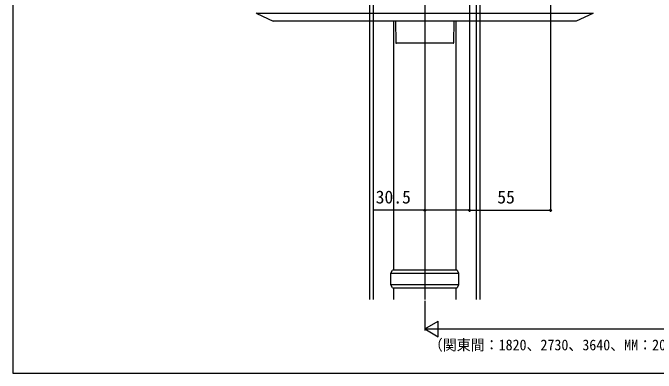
# Model space of a CAD drawing. Units: millimetres, scale not verified. Extents: x -525 to 525, y -785 to 780.
# Drawn here: x -525 to -87.7, y -784.8 to -540.1 of the extents above; entities that cross this region are included whole.
import ezdxf
from ezdxf.enums import TextEntityAlignment as Align

# ---------------------------------------------------------------- set-up
doc = ezdxf.new("R2010")
doc.units = ezdxf.units.MM
doc.header["$LTSCALE"] = 4
for name, color, linetype in [('0-3_YKK_12', 2, 'Continuous'), ('0-4_YKK_13', 4, 'Continuous'), ('0-5_YKK_D', 6, 'Continuous'), ('0-6_YKK_ZWAK', 7, 'Continuous')]:
    doc.layers.add(name, color=color, linetype=linetype)
doc.styles.add('ＭＳ ゴシック', font='')
doc.styles.get('ＭＳ ゴシック').set_extended_font_data('MS Gothic')

msp = doc.modelspace()

# ---------------------------------------------------------------- linework, layer by layer
at = {"layer": '0-3_YKK_12'}
for p, q in [((-245, -8.8), (-245, -734.8)), ((-280, -507.1), (-280, -734.8)), ((-210, -507.1), (-210, -734.8))]:
    msp.add_line(p, q, dxfattribs=at)
for points in [[(-282.5, -451.8), (-282.5, -545.8), (-282.5, -734.8)], [(-207.5, -451.8), (-207.5, -545.8), (-207.5, -734.8)]]:
    msp.add_lwpolyline(points, dxfattribs=at)
at = {"layer": '0-4_YKK_13'}
for p, q in [((-335, -540.555), (-359.248, -540.555)), ((-359.248, -540.555), (-348, -545.8)), ((-130.752, -540.555), (-142, -545.8)), ((-335, -545.8), (-348, -545.8)), ((-155, -545.8), (-335, -545.8)), ((-266, -714.8), (-266, -545.8)), ((-265, -545.8), (-264.747, -560.309)), ((-225.253, -560.309), (-225, -545.8)), ((-224, -545.8), (-224, -714.8)), ((-142, -545.8), (-155, -545.8)), ((-245, -560.8), (-264.247, -560.8)), ((-225.753, -560.8), (-245, -560.8)), ((-268, -716.8), (-267, -714.8)), ((-268, -724.8), (-268, -716.8)), ((-268, -716.8), (-222, -716.8)), ((-223, -714.8), (-267, -714.8)), ((-223, -714.8), (-222, -716.8)), ((-267, -726.8), (-268, -724.8)), ((-222, -724.8), (-223, -726.8)), ((-267, -726.8), (-223, -726.8)), ((-266, -734.8), (-266, -726.8)), ((-224, -726.8), (-224, -734.8))]:
    msp.add_line(p, q, dxfattribs=at)
for points in [[(-130.752, -540.555), (-155, -540.555), (-335, -540.555)], [(-222, -716.8), (-222, -724.8), (-268, -724.8)]]:
    msp.add_lwpolyline(points, dxfattribs=at)
for centre, start, end in [((-359.037, -540.102), 183.5, 245), ((-130.963, -540.102), 295, 356.5), ((-264.247, -560.3), 181, 270), ((-225.753, -560.3), 270, 359)]:
    msp.add_arc(centre, 0.5, start, end, dxfattribs=at)
at = {"layer": '0-5_YKK_D'}
for p, q in [((-159.5, -451.5), (-159.5, -675.232)), ((-214.5, -516.5), (-214.5, -675.232)), ((-214.5, -525.8), (-214.5, -675.232)), ((-214.5, -674.232), (-159.5, -674.232)), ((-245, -735.8), (-245, -755.8)), ((-245, -754.8), (-235.907, -749.55)), ((-235.907, -760.05), (-235.907, -749.55)), ((-245, -754.8), (-235.907, -760.05)), ((-245, -754.8), (-226.813, -754.8)), ((-234.5, -754.8), (244.5, -754.8))]:
    msp.add_line(p, q, dxfattribs=at)
msp.add_lwpolyline([(-214.5, -674.232), (-245, -674.232), (-279.505, -674.232)], dxfattribs=at)
for centre in [(-245, -674.232), (-214.5, -674.232), (-214.5, -674.232), (-159.5, -674.232)]:
    msp.add_circle(centre, 0.637, dxfattribs=at)
at = {"layer": '0-6_YKK_ZWAK'}
msp.add_line((-525, 745.2), (-525, -784.8), dxfattribs=at)
msp.add_lwpolyline([(-525, -784.8), (525, -784.8), (525, 745.2)], dxfattribs=at)

# ---------------------------------------------------------------- texts
at = {"layer": '0-5_YKK_D', "style": 'ＭＳ ゴシック'}
for s, p in [('30.5', (-278.391, -672.232)), ('55', (-195.727, -672.232))]:
    msp.add_text(s, height=8.798, dxfattribs=at).set_placement(p, align=Align.BOTTOM_LEFT)
at = {"layer": '0-5_YKK_D', "style": 'ＭＳ ゴシック', "width": 0.95}
msp.add_text('（関東間：1820、2730、3640、MM：2000、3000、4000、九州・四国間：1910、2865、3820）', height=7.331, dxfattribs=at).set_placement((-242.297, -771.505), align=Align.BOTTOM_LEFT)

doc.saveas('drawing.dxf')
